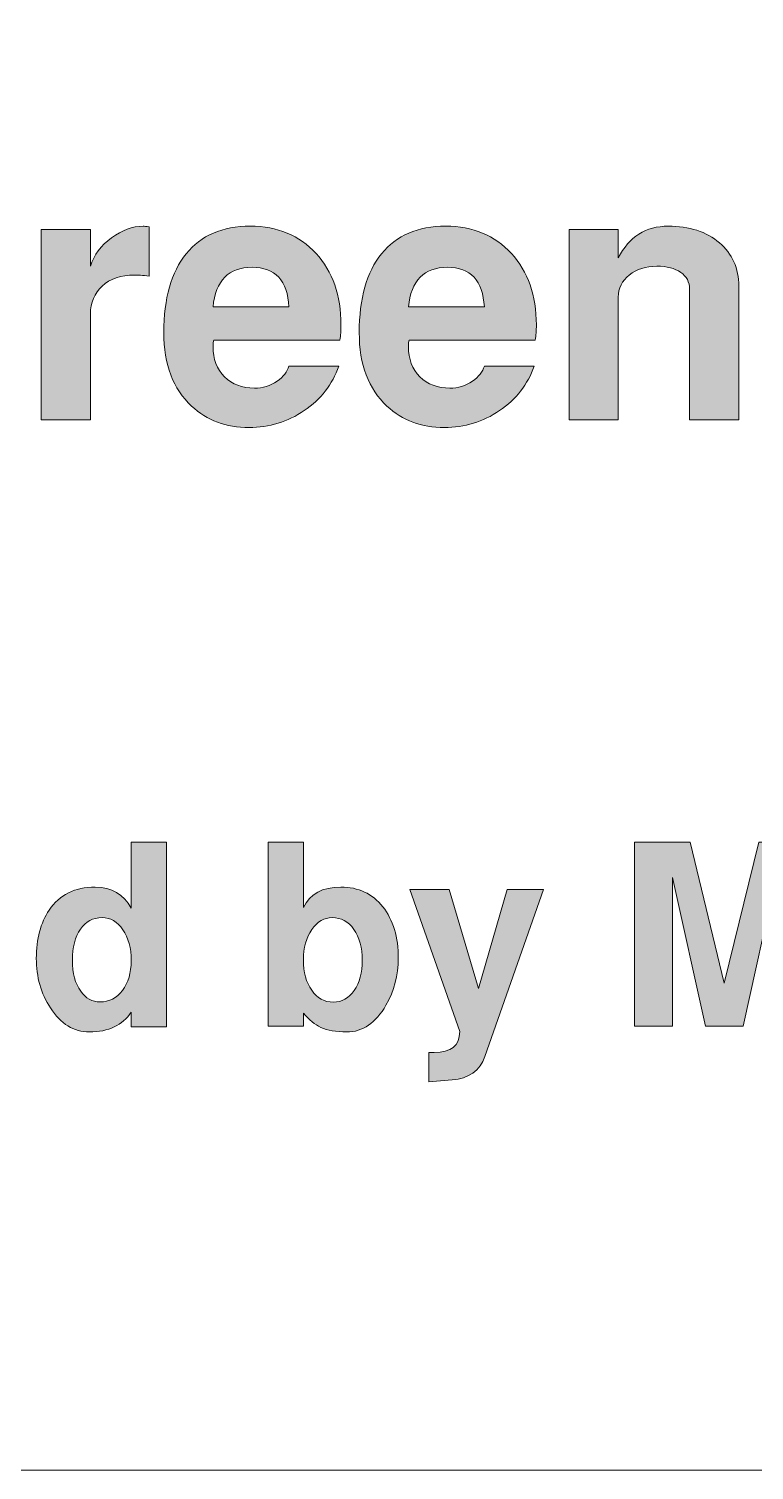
# Model space of a CAD drawing. Header units: inches. Extents: x 1.04 to 10.11, y -6.95 to -1.5.
# Drawn here: x 3.076 to 3.42, y -5.562 to -4.879 of the extents above; entities that cross this region are included whole.
import ezdxf

# ---------------------------------------------------------------- set-up
doc = ezdxf.new("R2010")
doc.units = ezdxf.units.IN
doc.header["$MEASUREMENT"] = 0
doc.layers.add('Layer 1', color=7, linetype='Continuous')

# ---------------------------------------------------------------- blocks, each defined once
blk = doc.blocks.new('block 34')
at = {"layer": 'Layer 1', "true_color": 0xed1f24}
h = blk.add_hatch(color=240, dxfattribs=at)
h.dxf.hatch_style = 2
edge = h.paths.add_edge_path()
edge.add_spline(control_points=[(3.13337, -4.99598), (3.13026, -4.99565), (3.12798, -4.99548), (3.12654, -4.99548), (3.11998, -4.99548), (3.11484, -4.99723), (3.11112, -5.00073), (3.10739, -5.00423), (3.10554, -5.00865), (3.10554, -5.01398), (3.10554, -5.01398), (3.10554, -5.06415), (3.10554, -5.06415), (3.10554, -5.06415), (3.0822, -5.06415), (3.0822, -5.06415), (3.0822, -5.06415), (3.0822, -4.97382), (3.0822, -4.97382), (3.0822, -4.97382), (3.10554, -4.97382), (3.10554, -4.97382), (3.10554, -4.97382), (3.10554, -4.99131), (3.10554, -4.99131), (3.1072, -4.98598), (3.11053, -4.98148), (3.11553, -4.97782), (3.12054, -4.97415), (3.12554, -4.97232), (3.13053, -4.97232), (3.13109, -4.97232), (3.13204, -4.97243), (3.13337, -4.97265), (3.13337, -4.97265), (3.13337, -4.99598), (3.13337, -4.99598)], knot_values=[0, 0, 0, 0, 1, 1, 1, 2, 2, 2, 3, 3, 3, 4, 4, 4, 5, 5, 5, 6, 6, 6, 7, 7, 7, 8, 8, 8, 9, 9, 9, 10, 10, 10, 11, 11, 11, 12, 12, 12, 12], degree=3, periodic=1)
h = blk.add_hatch(color=240, dxfattribs=at)
h.dxf.hatch_style = 2
edge = h.paths.add_edge_path()
edge.add_spline(control_points=[(3.22437, -5.01914), (3.22437, -5.02182), (3.2242, -5.0242), (3.22387, -5.02631), (3.22387, -5.02631), (3.16404, -5.02631), (3.16404, -5.02631), (3.16381, -5.02698), (3.1637, -5.02804), (3.1637, -5.02948), (3.1637, -5.03537), (3.16552, -5.04012), (3.16915, -5.04373), (3.17278, -5.04734), (3.17752, -5.04915), (3.18336, -5.04915), (3.18721, -5.04915), (3.19078, -5.04804), (3.19409, -5.04582), (3.19706, -5.04371), (3.19893, -5.04131), (3.1997, -5.03865), (3.1997, -5.03865), (3.22337, -5.03865), (3.22337, -5.03865), (3.22026, -5.04742), (3.21478, -5.05448), (3.20695, -5.05981), (3.19912, -5.06514), (3.19037, -5.06782), (3.1807, -5.06782), (3.16992, -5.06782), (3.16087, -5.06443), (3.15354, -5.05765), (3.14476, -5.04954), (3.14037, -5.03793), (3.14037, -5.02281), (3.14037, -5.00659), (3.14389, -4.99412), (3.15095, -4.9854), (3.15801, -4.97668), (3.16815, -4.97232), (3.18137, -4.97232), (3.19425, -4.97232), (3.20464, -4.97662), (3.21254, -4.98523), (3.22043, -4.99384), (3.22437, -5.00515), (3.22437, -5.01914)], knot_values=[0, 0, 0, 0, 1, 1, 1, 2, 2, 2, 3, 3, 3, 4, 4, 4, 5, 5, 5, 6, 6, 6, 7, 7, 7, 8, 8, 8, 9, 9, 9, 10, 10, 10, 11, 11, 11, 12, 12, 12, 13, 13, 13, 14, 14, 14, 15, 15, 15, 16, 16, 16, 16], degree=3, periodic=1)
edge = h.paths.add_edge_path()
edge.add_spline(control_points=[(3.1997, -5.01065), (3.19903, -4.99809), (3.1932, -4.99181), (3.18221, -4.99181), (3.1711, -4.99181), (3.16494, -4.99809), (3.1637, -5.01065), (3.1637, -5.01065), (3.1997, -5.01065), (3.1997, -5.01065)], knot_values=[0, 0, 0, 0, 1, 1, 1, 2, 2, 2, 3, 3, 3, 3], degree=3, periodic=1)
h = blk.add_hatch(color=240, dxfattribs=at)
h.dxf.hatch_style = 2
edge = h.paths.add_edge_path()
edge.add_spline(control_points=[(3.31704, -5.01914), (3.31704, -5.02182), (3.31687, -5.0242), (3.31654, -5.02631), (3.31654, -5.02631), (3.2567, -5.02631), (3.2567, -5.02631), (3.25648, -5.02698), (3.25637, -5.02804), (3.25637, -5.02948), (3.25637, -5.03537), (3.25819, -5.04012), (3.26181, -5.04373), (3.26545, -5.04734), (3.27018, -5.04915), (3.27602, -5.04915), (3.27987, -5.04915), (3.28345, -5.04804), (3.28675, -5.04582), (3.28973, -5.04371), (3.2916, -5.04131), (3.29237, -5.03865), (3.29237, -5.03865), (3.31603, -5.03865), (3.31603, -5.03865), (3.31292, -5.04742), (3.30745, -5.05448), (3.29961, -5.05981), (3.29178, -5.06514), (3.28303, -5.06782), (3.27337, -5.06782), (3.26259, -5.06782), (3.25353, -5.06443), (3.2462, -5.05765), (3.23742, -5.04954), (3.23303, -5.03793), (3.23303, -5.02281), (3.23303, -5.00659), (3.23656, -4.99412), (3.24362, -4.9854), (3.25067, -4.97668), (3.26081, -4.97232), (3.27403, -4.97232), (3.28692, -4.97232), (3.29731, -4.97662), (3.3052, -4.98523), (3.31309, -4.99384), (3.31704, -5.00515), (3.31704, -5.01914)], knot_values=[0, 0, 0, 0, 1, 1, 1, 2, 2, 2, 3, 3, 3, 4, 4, 4, 5, 5, 5, 6, 6, 6, 7, 7, 7, 8, 8, 8, 9, 9, 9, 10, 10, 10, 11, 11, 11, 12, 12, 12, 13, 13, 13, 14, 14, 14, 15, 15, 15, 16, 16, 16, 16], degree=3, periodic=1)
edge = h.paths.add_edge_path()
edge.add_spline(control_points=[(3.29237, -5.01065), (3.29169, -4.99809), (3.28586, -4.99181), (3.27488, -4.99181), (3.26377, -4.99181), (3.2576, -4.99809), (3.25637, -5.01065), (3.25637, -5.01065), (3.29237, -5.01065), (3.29237, -5.01065)], knot_values=[0, 0, 0, 0, 1, 1, 1, 2, 2, 2, 3, 3, 3, 3], degree=3, periodic=1)
h = blk.add_hatch(color=240, dxfattribs=at)
h.dxf.hatch_style = 2
edge = h.paths.add_edge_path()
edge.add_spline(control_points=[(3.41303, -5.06415), (3.41303, -5.06415), (3.3897, -5.06415), (3.3897, -5.06415), (3.3897, -5.06415), (3.3897, -5.00215), (3.3897, -5.00215), (3.3897, -4.99881), (3.38831, -4.99618), (3.38553, -4.99423), (3.38275, -4.99229), (3.37897, -4.99131), (3.3742, -4.99131), (3.36898, -4.99131), (3.36462, -4.9927), (3.36112, -4.99548), (3.35762, -4.99826), (3.35587, -5.00176), (3.35587, -5.00598), (3.35587, -5.00598), (3.35587, -5.06415), (3.35587, -5.06415), (3.35587, -5.06415), (3.33253, -5.06415), (3.33253, -5.06415), (3.33253, -5.06415), (3.33253, -4.97382), (3.33253, -4.97382), (3.33253, -4.97382), (3.35587, -4.97382), (3.35587, -4.97382), (3.35587, -4.97382), (3.35587, -4.98731), (3.35587, -4.98731), (3.36108, -4.97732), (3.36898, -4.97232), (3.37953, -4.97232), (3.38964, -4.97232), (3.39775, -4.97493), (3.40386, -4.98015), (3.40997, -4.98537), (3.41303, -4.99226), (3.41303, -5.00081), (3.41303, -5.00081), (3.41303, -5.06415), (3.41303, -5.06415)], knot_values=[0, 0, 0, 0, 1, 1, 1, 2, 2, 2, 3, 3, 3, 4, 4, 4, 5, 5, 5, 6, 6, 6, 7, 7, 7, 8, 8, 8, 9, 9, 9, 10, 10, 10, 11, 11, 11, 12, 12, 12, 13, 13, 13, 14, 14, 14, 15, 15, 15, 15], degree=3, periodic=1)
at = {"layer": 'Layer 1', "lineweight": 0}
for points, knots in [([(3.13337, -4.99598), (3.13026, -4.99565), (3.12798, -4.99548), (3.12654, -4.99548), (3.11998, -4.99548), (3.11484, -4.99723), (3.11112, -5.00073), (3.10739, -5.00423), (3.10554, -5.00865), (3.10554, -5.01398), (3.10554, -5.01398), (3.10554, -5.06415), (3.10554, -5.06415), (3.10554, -5.06415), (3.0822, -5.06415), (3.0822, -5.06415), (3.0822, -5.06415), (3.0822, -4.97382), (3.0822, -4.97382), (3.0822, -4.97382), (3.10554, -4.97382), (3.10554, -4.97382), (3.10554, -4.97382), (3.10554, -4.99131), (3.10554, -4.99131), (3.1072, -4.98598), (3.11053, -4.98148), (3.11553, -4.97782), (3.12054, -4.97415), (3.12554, -4.97232), (3.13053, -4.97232), (3.13109, -4.97232), (3.13204, -4.97243), (3.13337, -4.97265), (3.13337, -4.97265), (3.13337, -4.99598), (3.13337, -4.99598)], [0, 0, 0, 0, 1, 1, 1, 2, 2, 2, 3, 3, 3, 4, 4, 4, 5, 5, 5, 6, 6, 6, 7, 7, 7, 8, 8, 8, 9, 9, 9, 10, 10, 10, 11, 11, 11, 12, 12, 12, 12]), ([(3.22437, -5.01914), (3.22437, -5.02182), (3.2242, -5.0242), (3.22387, -5.02631), (3.22387, -5.02631), (3.16404, -5.02631), (3.16404, -5.02631), (3.16381, -5.02698), (3.1637, -5.02804), (3.1637, -5.02948), (3.1637, -5.03537), (3.16552, -5.04012), (3.16915, -5.04373), (3.17278, -5.04734), (3.17752, -5.04915), (3.18336, -5.04915), (3.18721, -5.04915), (3.19078, -5.04804), (3.19409, -5.04582), (3.19706, -5.04371), (3.19893, -5.04131), (3.1997, -5.03865), (3.1997, -5.03865), (3.22337, -5.03865), (3.22337, -5.03865), (3.22026, -5.04742), (3.21478, -5.05448), (3.20695, -5.05981), (3.19912, -5.06514), (3.19037, -5.06782), (3.1807, -5.06782), (3.16992, -5.06782), (3.16087, -5.06443), (3.15354, -5.05765), (3.14476, -5.04954), (3.14037, -5.03793), (3.14037, -5.02281), (3.14037, -5.00659), (3.14389, -4.99412), (3.15095, -4.9854), (3.15801, -4.97668), (3.16815, -4.97232), (3.18137, -4.97232), (3.19425, -4.97232), (3.20464, -4.97662), (3.21254, -4.98523), (3.22043, -4.99384), (3.22437, -5.00515), (3.22437, -5.01914)], [0, 0, 0, 0, 1, 1, 1, 2, 2, 2, 3, 3, 3, 4, 4, 4, 5, 5, 5, 6, 6, 6, 7, 7, 7, 8, 8, 8, 9, 9, 9, 10, 10, 10, 11, 11, 11, 12, 12, 12, 13, 13, 13, 14, 14, 14, 15, 15, 15, 16, 16, 16, 16]), ([(3.31704, -5.01914), (3.31704, -5.02182), (3.31687, -5.0242), (3.31654, -5.02631), (3.31654, -5.02631), (3.2567, -5.02631), (3.2567, -5.02631), (3.25648, -5.02698), (3.25637, -5.02804), (3.25637, -5.02948), (3.25637, -5.03537), (3.25819, -5.04012), (3.26181, -5.04373), (3.26545, -5.04734), (3.27018, -5.04915), (3.27602, -5.04915), (3.27987, -5.04915), (3.28345, -5.04804), (3.28675, -5.04582), (3.28973, -5.04371), (3.2916, -5.04131), (3.29237, -5.03865), (3.29237, -5.03865), (3.31603, -5.03865), (3.31603, -5.03865), (3.31292, -5.04742), (3.30745, -5.05448), (3.29961, -5.05981), (3.29178, -5.06514), (3.28303, -5.06782), (3.27337, -5.06782), (3.26259, -5.06782), (3.25353, -5.06443), (3.2462, -5.05765), (3.23742, -5.04954), (3.23303, -5.03793), (3.23303, -5.02281), (3.23303, -5.00659), (3.23656, -4.99412), (3.24362, -4.9854), (3.25067, -4.97668), (3.26081, -4.97232), (3.27403, -4.97232), (3.28692, -4.97232), (3.29731, -4.97662), (3.3052, -4.98523), (3.31309, -4.99384), (3.31704, -5.00515), (3.31704, -5.01914)], [0, 0, 0, 0, 1, 1, 1, 2, 2, 2, 3, 3, 3, 4, 4, 4, 5, 5, 5, 6, 6, 6, 7, 7, 7, 8, 8, 8, 9, 9, 9, 10, 10, 10, 11, 11, 11, 12, 12, 12, 13, 13, 13, 14, 14, 14, 15, 15, 15, 16, 16, 16, 16]), ([(3.41303, -5.06415), (3.41303, -5.06415), (3.3897, -5.06415), (3.3897, -5.06415), (3.3897, -5.06415), (3.3897, -5.00215), (3.3897, -5.00215), (3.3897, -4.99881), (3.38831, -4.99618), (3.38553, -4.99423), (3.38275, -4.99229), (3.37897, -4.99131), (3.3742, -4.99131), (3.36898, -4.99131), (3.36462, -4.9927), (3.36112, -4.99548), (3.35762, -4.99826), (3.35587, -5.00176), (3.35587, -5.00598), (3.35587, -5.00598), (3.35587, -5.06415), (3.35587, -5.06415), (3.35587, -5.06415), (3.33253, -5.06415), (3.33253, -5.06415), (3.33253, -5.06415), (3.33253, -4.97382), (3.33253, -4.97382), (3.33253, -4.97382), (3.35587, -4.97382), (3.35587, -4.97382), (3.35587, -4.97382), (3.35587, -4.98731), (3.35587, -4.98731), (3.36108, -4.97732), (3.36898, -4.97232), (3.37953, -4.97232), (3.38964, -4.97232), (3.39775, -4.97493), (3.40386, -4.98015), (3.40997, -4.98537), (3.41303, -4.99226), (3.41303, -5.00081), (3.41303, -5.00081), (3.41303, -5.06415), (3.41303, -5.06415)], [0, 0, 0, 0, 1, 1, 1, 2, 2, 2, 3, 3, 3, 4, 4, 4, 5, 5, 5, 6, 6, 6, 7, 7, 7, 8, 8, 8, 9, 9, 9, 10, 10, 10, 11, 11, 11, 12, 12, 12, 13, 13, 13, 14, 14, 14, 15, 15, 15, 15]), ([(3.1997, -5.01065), (3.19903, -4.99809), (3.1932, -4.99181), (3.18221, -4.99181), (3.1711, -4.99181), (3.16494, -4.99809), (3.1637, -5.01065), (3.1637, -5.01065), (3.1997, -5.01065), (3.1997, -5.01065)], [0, 0, 0, 0, 1, 1, 1, 2, 2, 2, 3, 3, 3, 3]), ([(3.29237, -5.01065), (3.29169, -4.99809), (3.28586, -4.99181), (3.27488, -4.99181), (3.26377, -4.99181), (3.2576, -4.99809), (3.25637, -5.01065), (3.25637, -5.01065), (3.29237, -5.01065), (3.29237, -5.01065)], [0, 0, 0, 0, 1, 1, 1, 2, 2, 2, 3, 3, 3, 3])]:
    blk.add_open_spline(points, degree=3, knots=knots, dxfattribs=at)
blk = doc.blocks.new('block 32')
at = {"layer": 'Layer 1'}
blk.add_blockref('block 34', (0, 0), dxfattribs=at)
blk = doc.blocks.new('block 273')
at = {"layer": 'Layer 1', "true_color": 0xed1f24}
h = blk.add_hatch(color=240, dxfattribs=at)
h.dxf.hatch_style = 2
edge = h.paths.add_edge_path()
edge.add_spline(control_points=[(3.14165, -5.3522), (3.14165, -5.3522), (3.12488, -5.3522), (3.12488, -5.3522), (3.12488, -5.3522), (3.12488, -5.34513), (3.12488, -5.34513), (3.12073, -5.35144), (3.11411, -5.35459), (3.10501, -5.35459), (3.09766, -5.35459), (3.09152, -5.3508), (3.08657, -5.34322), (3.0821, -5.33628), (3.07987, -5.32845), (3.07987, -5.31975), (3.07987, -5.31049), (3.0819, -5.30283), (3.08597, -5.29676), (3.09092, -5.2895), (3.09819, -5.28587), (3.10777, -5.28587), (3.11567, -5.28587), (3.12137, -5.28922), (3.12488, -5.29593), (3.12488, -5.29593), (3.12488, -5.26455), (3.12488, -5.26455), (3.12488, -5.26455), (3.14165, -5.26455), (3.14165, -5.26455), (3.14165, -5.26455), (3.14165, -5.3522), (3.14165, -5.3522)], knot_values=[0, 0, 0, 0, 1, 1, 1, 2, 2, 2, 3, 3, 3, 4, 4, 4, 5, 5, 5, 6, 6, 6, 7, 7, 7, 8, 8, 8, 9, 9, 9, 10, 10, 10, 11, 11, 11, 11], degree=3, periodic=1)
edge = h.paths.add_edge_path()
edge.add_spline(control_points=[(3.12488, -5.32077), (3.12488, -5.3148), (3.12358, -5.3099), (3.12095, -5.30608), (3.11833, -5.30227), (3.11503, -5.30035), (3.11106, -5.30035), (3.10676, -5.30035), (3.10335, -5.30219), (3.1008, -5.30585), (3.09826, -5.30951), (3.09699, -5.3144), (3.09699, -5.32053), (3.09699, -5.32673), (3.0983, -5.33163), (3.10093, -5.33521), (3.10331, -5.33864), (3.10637, -5.34035), (3.1101, -5.34035), (3.11447, -5.34035), (3.11803, -5.33853), (3.12078, -5.33491), (3.12351, -5.33129), (3.12488, -5.32658), (3.12488, -5.32077)], knot_values=[0, 0, 0, 0, 1, 1, 1, 2, 2, 2, 3, 3, 3, 4, 4, 4, 5, 5, 5, 6, 6, 6, 7, 7, 7, 8, 8, 8, 8], degree=3, periodic=1)
h = blk.add_hatch(color=240, dxfattribs=at)
h.dxf.hatch_style = 2
edge = h.paths.add_edge_path()
edge.add_spline(control_points=[(3.25157, -5.31975), (3.25157, -5.32758), (3.24962, -5.33496), (3.24571, -5.34191), (3.24092, -5.35036), (3.23469, -5.35459), (3.22703, -5.35459), (3.22208, -5.35459), (3.21801, -5.35388), (3.21482, -5.35244), (3.21202, -5.35108), (3.20927, -5.34881), (3.20656, -5.34561), (3.20656, -5.34561), (3.20656, -5.35184), (3.20656, -5.35184), (3.20656, -5.35184), (3.18979, -5.35184), (3.18979, -5.35184), (3.18979, -5.35184), (3.18979, -5.26455), (3.18979, -5.26455), (3.18979, -5.26455), (3.20656, -5.26455), (3.20656, -5.26455), (3.20656, -5.26455), (3.20656, -5.29557), (3.20656, -5.29557), (3.20967, -5.2891), (3.21558, -5.28587), (3.22428, -5.28587), (3.23266, -5.28587), (3.23931, -5.28898), (3.24422, -5.29521), (3.24912, -5.30143), (3.25157, -5.30962), (3.25157, -5.31975)], knot_values=[0, 0, 0, 0, 1, 1, 1, 2, 2, 2, 3, 3, 3, 4, 4, 4, 5, 5, 5, 6, 6, 6, 7, 7, 7, 8, 8, 8, 9, 9, 9, 10, 10, 10, 11, 11, 11, 12, 12, 12, 12], degree=3, periodic=1)
edge = h.paths.add_edge_path()
edge.add_spline(control_points=[(3.23446, -5.32071), (3.23446, -5.31456), (3.23314, -5.30963), (3.23052, -5.30592), (3.2279, -5.30221), (3.22444, -5.30035), (3.22015, -5.30035), (3.21641, -5.30035), (3.21321, -5.30225), (3.21055, -5.30604), (3.20789, -5.30983), (3.20656, -5.3146), (3.20656, -5.32035), (3.20656, -5.32626), (3.20787, -5.33109), (3.21049, -5.33484), (3.21311, -5.33859), (3.21653, -5.34047), (3.22074, -5.34047), (3.22479, -5.34047), (3.2281, -5.33861), (3.23064, -5.3349), (3.23318, -5.33118), (3.23446, -5.32646), (3.23446, -5.32071)], knot_values=[0, 0, 0, 0, 1, 1, 1, 2, 2, 2, 3, 3, 3, 4, 4, 4, 5, 5, 5, 6, 6, 6, 7, 7, 7, 8, 8, 8, 8], degree=3, periodic=1)
h = blk.add_hatch(color=240, dxfattribs=at)
h.dxf.hatch_style = 2
h.paths.add_polyline_path([(3.44866, -5.35184), (3.4307, -5.35184), (3.4307, -5.28096), (3.41514, -5.35184), (3.39718, -5.35184), (3.38161, -5.28132), (3.38161, -5.35184), (3.36365, -5.35184), (3.36365, -5.26455), (3.38993, -5.26455), (3.40615, -5.33138), (3.42254, -5.26455), (3.44866, -5.26455)])
h = blk.add_hatch(color=240, dxfattribs=at)
h.dxf.hatch_style = 2
edge = h.paths.add_edge_path()
edge.add_spline(control_points=[(3.32042, -5.28695), (3.32042, -5.28695), (3.29264, -5.36621), (3.29264, -5.36621), (3.29024, -5.37299), (3.28505, -5.3767), (3.27707, -5.37735), (3.27707, -5.37735), (3.26606, -5.37818), (3.26606, -5.37818), (3.26606, -5.37818), (3.26606, -5.36441), (3.26606, -5.36441), (3.26606, -5.36441), (3.26858, -5.36441), (3.26858, -5.36441), (3.27663, -5.36441), (3.28067, -5.36106), (3.28067, -5.35436), (3.28067, -5.35436), (3.25708, -5.28695), (3.25708, -5.28695), (3.25708, -5.28695), (3.27563, -5.28695), (3.27563, -5.28695), (3.27563, -5.28695), (3.28965, -5.334), (3.28965, -5.334), (3.28965, -5.334), (3.30318, -5.28695), (3.30318, -5.28695), (3.30318, -5.28695), (3.32042, -5.28695), (3.32042, -5.28695)], knot_values=[0, 0, 0, 0, 1, 1, 1, 2, 2, 2, 3, 3, 3, 4, 4, 4, 5, 5, 5, 6, 6, 6, 7, 7, 7, 8, 8, 8, 9, 9, 9, 10, 10, 10, 11, 11, 11, 11], degree=3, periodic=1)
at = {"layer": 'Layer 1', "lineweight": 0}
blk.add_lwpolyline([(3.44866, -5.35184), (3.4307, -5.35184), (3.4307, -5.28096), (3.41514, -5.35184), (3.39718, -5.35184), (3.38161, -5.28132), (3.38161, -5.35184), (3.36365, -5.35184), (3.36365, -5.26455), (3.38993, -5.26455), (3.40615, -5.33138), (3.42254, -5.26455), (3.44866, -5.26455), (3.44866, -5.35184)], dxfattribs=at)
for points, knots in [([(3.14165, -5.3522), (3.14165, -5.3522), (3.12488, -5.3522), (3.12488, -5.3522), (3.12488, -5.3522), (3.12488, -5.34513), (3.12488, -5.34513), (3.12073, -5.35144), (3.11411, -5.35459), (3.10501, -5.35459), (3.09766, -5.35459), (3.09152, -5.3508), (3.08657, -5.34322), (3.0821, -5.33628), (3.07987, -5.32845), (3.07987, -5.31975), (3.07987, -5.31049), (3.0819, -5.30283), (3.08597, -5.29676), (3.09092, -5.2895), (3.09819, -5.28587), (3.10777, -5.28587), (3.11567, -5.28587), (3.12137, -5.28922), (3.12488, -5.29593), (3.12488, -5.29593), (3.12488, -5.26455), (3.12488, -5.26455), (3.12488, -5.26455), (3.14165, -5.26455), (3.14165, -5.26455), (3.14165, -5.26455), (3.14165, -5.3522), (3.14165, -5.3522)], [0, 0, 0, 0, 1, 1, 1, 2, 2, 2, 3, 3, 3, 4, 4, 4, 5, 5, 5, 6, 6, 6, 7, 7, 7, 8, 8, 8, 9, 9, 9, 10, 10, 10, 11, 11, 11, 11]), ([(3.25157, -5.31975), (3.25157, -5.32758), (3.24962, -5.33496), (3.24571, -5.34191), (3.24092, -5.35036), (3.23469, -5.35459), (3.22703, -5.35459), (3.22208, -5.35459), (3.21801, -5.35388), (3.21482, -5.35244), (3.21202, -5.35108), (3.20927, -5.34881), (3.20656, -5.34561), (3.20656, -5.34561), (3.20656, -5.35184), (3.20656, -5.35184), (3.20656, -5.35184), (3.18979, -5.35184), (3.18979, -5.35184), (3.18979, -5.35184), (3.18979, -5.26455), (3.18979, -5.26455), (3.18979, -5.26455), (3.20656, -5.26455), (3.20656, -5.26455), (3.20656, -5.26455), (3.20656, -5.29557), (3.20656, -5.29557), (3.20967, -5.2891), (3.21558, -5.28587), (3.22428, -5.28587), (3.23266, -5.28587), (3.23931, -5.28898), (3.24422, -5.29521), (3.24912, -5.30143), (3.25157, -5.30962), (3.25157, -5.31975)], [0, 0, 0, 0, 1, 1, 1, 2, 2, 2, 3, 3, 3, 4, 4, 4, 5, 5, 5, 6, 6, 6, 7, 7, 7, 8, 8, 8, 9, 9, 9, 10, 10, 10, 11, 11, 11, 12, 12, 12, 12]), ([(3.32042, -5.28695), (3.32042, -5.28695), (3.29264, -5.36621), (3.29264, -5.36621), (3.29024, -5.37299), (3.28505, -5.3767), (3.27707, -5.37735), (3.27707, -5.37735), (3.26606, -5.37818), (3.26606, -5.37818), (3.26606, -5.37818), (3.26606, -5.36441), (3.26606, -5.36441), (3.26606, -5.36441), (3.26858, -5.36441), (3.26858, -5.36441), (3.27663, -5.36441), (3.28067, -5.36106), (3.28067, -5.35436), (3.28067, -5.35436), (3.25708, -5.28695), (3.25708, -5.28695), (3.25708, -5.28695), (3.27563, -5.28695), (3.27563, -5.28695), (3.27563, -5.28695), (3.28965, -5.334), (3.28965, -5.334), (3.28965, -5.334), (3.30318, -5.28695), (3.30318, -5.28695), (3.30318, -5.28695), (3.32042, -5.28695), (3.32042, -5.28695)], [0, 0, 0, 0, 1, 1, 1, 2, 2, 2, 3, 3, 3, 4, 4, 4, 5, 5, 5, 6, 6, 6, 7, 7, 7, 8, 8, 8, 9, 9, 9, 10, 10, 10, 11, 11, 11, 11]), ([(3.12488, -5.32077), (3.12488, -5.3148), (3.12358, -5.3099), (3.12095, -5.30608), (3.11833, -5.30227), (3.11503, -5.30035), (3.11106, -5.30035), (3.10676, -5.30035), (3.10335, -5.30219), (3.1008, -5.30585), (3.09826, -5.30951), (3.09699, -5.3144), (3.09699, -5.32053), (3.09699, -5.32673), (3.0983, -5.33163), (3.10093, -5.33521), (3.10331, -5.33864), (3.10637, -5.34035), (3.1101, -5.34035), (3.11447, -5.34035), (3.11803, -5.33853), (3.12078, -5.33491), (3.12351, -5.33129), (3.12488, -5.32658), (3.12488, -5.32077)], [0, 0, 0, 0, 1, 1, 1, 2, 2, 2, 3, 3, 3, 4, 4, 4, 5, 5, 5, 6, 6, 6, 7, 7, 7, 8, 8, 8, 8]), ([(3.23446, -5.32071), (3.23446, -5.31456), (3.23314, -5.30963), (3.23052, -5.30592), (3.2279, -5.30221), (3.22444, -5.30035), (3.22015, -5.30035), (3.21641, -5.30035), (3.21321, -5.30225), (3.21055, -5.30604), (3.20789, -5.30983), (3.20656, -5.3146), (3.20656, -5.32035), (3.20656, -5.32626), (3.20787, -5.33109), (3.21049, -5.33484), (3.21311, -5.33859), (3.21653, -5.34047), (3.22074, -5.34047), (3.22479, -5.34047), (3.2281, -5.33861), (3.23064, -5.3349), (3.23318, -5.33118), (3.23446, -5.32646), (3.23446, -5.32071)], [0, 0, 0, 0, 1, 1, 1, 2, 2, 2, 3, 3, 3, 4, 4, 4, 5, 5, 5, 6, 6, 6, 7, 7, 7, 8, 8, 8, 8])]:
    blk.add_open_spline(points, degree=3, knots=knots, dxfattribs=at)
blk = doc.blocks.new('block 272')
at = {"layer": 'Layer 1'}
blk.add_blockref('block 273', (0, 0), dxfattribs=at)

msp = doc.modelspace()

# ---------------------------------------------------------------- linework, layer by layer
at = {"layer": 'Layer 1', "color": 7, "lineweight": 5, "true_color": 0xffffff}
msp.add_lwpolyline([(4.62116, -5.5625), (1.04061, -5.5625), (1.04061, -1.50062), (4.62116, -1.50062), (4.62116, -5.5625)], dxfattribs=at)

# ---------------------------------------------------------------- block references
at = {"layer": 'Layer 1'}
for name in ['block 32', 'block 272']:
    msp.add_blockref(name, (0, 0), dxfattribs=at)

doc.saveas('drawing.dxf')
